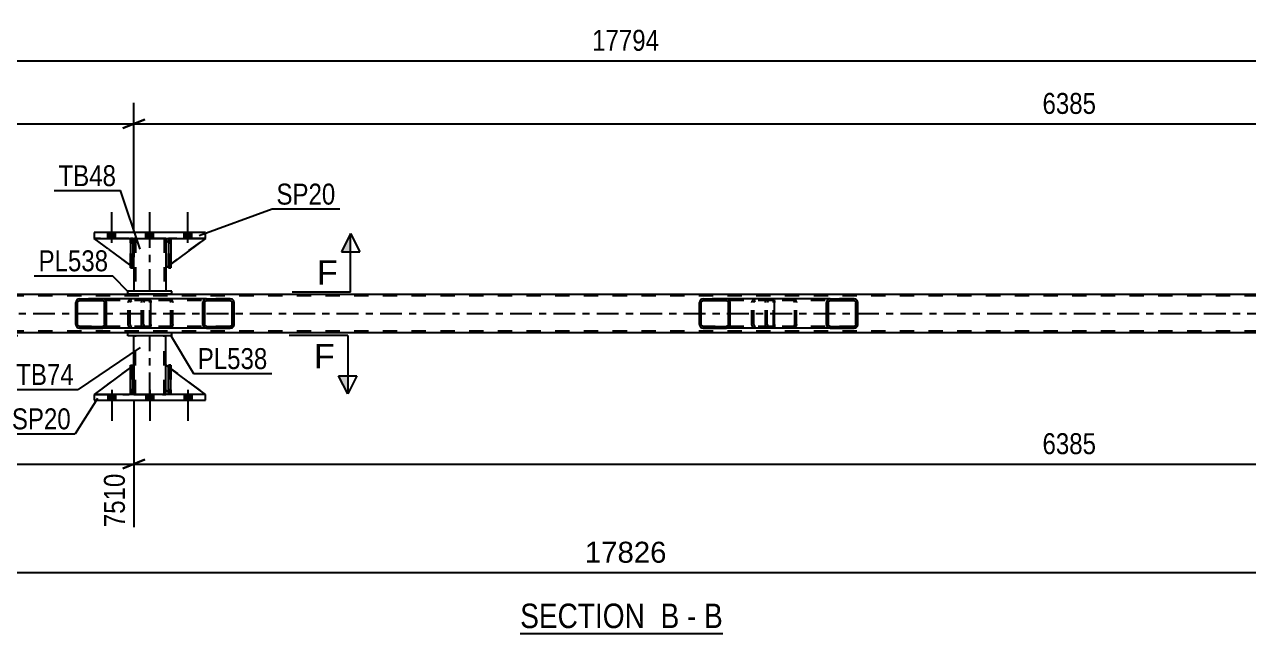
# Model space of a CAD drawing. Header units: millimetres. Extents: x -116 to 725, y -402 to 192.
# Drawn here: x 198.8 to 365.9, y -253.9 to -170.7 of the extents above; entities that cross this region are included whole.
import ezdxf

# ---------------------------------------------------------------- set-up
doc = ezdxf.new("R2010")
doc.units = ezdxf.units.MM
doc.linetypes.add('DXK_LINE_DOT2', pattern=[3.9198, 1.9599, -1.9599])
doc.linetypes.add('DXK_LINE_DOT3', pattern=[5.9187, 2.979, -0.9799, 0.9799, -0.9799])
doc.styles.add('Arial', font='ARIAL.TTF', dxfattribs={"height": 0.2})
doc.styles.add('Arial Narrow', font='ARIALN.TTF', dxfattribs={"height": 0.2})

# ---------------------------------------------------------------- blocks, each defined once
blk = doc.blocks.new('Unknown-203720616-12 - 3880')
at = {"color": 6, "linetype": 'Continuous'}
blk.add_line((266.45, -253.91), (294.1, -253.91), dxfattribs=at)
at = {"color": 0, "linetype": 'Continuous'}
for points in [[(284.56, -253.16), (284.56, -249.66), (266.45, -249.66), (266.45, -253.16)], [(288.17, -253.16), (288.17, -249.66), (285.61, -249.66), (285.61, -253.16)], [(290.49, -253.16), (290.49, -249.66), (289.22, -249.66), (289.22, -253.16)], [(294.1, -253.16), (294.1, -249.66), (291.54, -249.66), (291.54, -253.16)]]:
    blk.add_wipeout(points, dxfattribs=at)
at = {"color": 7, "linetype": 'Continuous', "style": 'Arial Narrow'}
for s, p in [('SECTION ', (266.45, -253.16)), ('B', (285.61, -253.16)), ('B', (291.54, -253.16)), ('-', (289.22, -253.16))]:
    blk.add_text(s, height=3.34, dxfattribs=at).set_placement(p)
blk = doc.blocks.new('Part-203720616-3929 - 3880')
at = {"color": 7, "linetype": 'DXK_LINE_DOT2'}
for p, q in [((218.76, -217.23), (218.44, -217.23)), ((218.44, -220.63), (218.44, -217.23)), ((218.44, -217.23), (218.44, -221.23)), ((218.76, -217.23), (218.76, -220.63)), ((218.76, -221.23), (218.76, -217.23)), ((218.76, -220.63), (218.44, -220.63)), ((218.44, -221.23), (218.44, -220.63)), ((218.76, -221.23), (218.44, -221.23)), ((218.76, -220.63), (218.76, -221.23)), ((218.76, -221.23), (218.76, -221.23))]:
    blk.add_line(p, q, dxfattribs=at)
blk = doc.blocks.new('Part-203720616-3930 - 3880')
at = {"color": 7, "linetype": 'DXK_LINE_DOT2'}
for p, q in [((213.24, -217.23), (213.56, -217.23)), ((213.24, -220.63), (213.24, -217.23)), ((213.24, -217.23), (213.24, -221.23)), ((213.56, -217.23), (213.56, -220.63)), ((213.56, -221.23), (213.56, -217.33)), ((213.56, -220.63), (213.24, -220.63)), ((213.24, -221.23), (213.24, -220.63)), ((213.56, -221.23), (213.24, -221.23)), ((213.56, -220.63), (213.56, -221.23)), ((213.56, -221.23), (213.56, -221.23))]:
    blk.add_line(p, q, dxfattribs=at)
blk = doc.blocks.new('Part-203720616-3992 - 3880')
at = {"color": 2, "linetype": 'Continuous'}
for p, q in [((218.89, -207.13), (212.89, -207.13)), ((212.89, -207.53), (212.89, -207.13)), ((218.89, -207.53), (218.89, -207.13)), ((218.89, -207.53), (212.89, -207.53))]:
    blk.add_line(p, q, dxfattribs=at)
blk = doc.blocks.new('Part-203720616-3928 - 3880')
at = {"color": 2, "linetype": 'Continuous'}
for p, q in [((218.44, -200.18), (218.09, -200.53)), ((223.49, -199.93), (218.76, -203.43)), ((218.09, -200.53), (218.09, -203.93)), ((218.44, -203.67), (218.09, -203.93))]:
    blk.add_line(p, q, dxfattribs=at)
at = {"color": 7, "linetype": 'DXK_LINE_DOT2'}
for p, q in [((218.69, -199.93), (218.44, -200.18)), ((223.49, -199.93), (218.69, -199.93)), ((218.76, -203.43), (218.44, -203.67))]:
    blk.add_line(p, q, dxfattribs=at)
blk = doc.blocks.new('Part-203720616-3931 - 3880')
at = {"color": 2, "linetype": 'Continuous'}
for p, q in [((218.44, -221.23), (218.44, -217.23)), ((218.44, -217.23), (218.76, -217.23)), ((218.76, -221.23), (218.76, -217.23)), ((218.44, -221.23), (218.44, -221.23)), ((218.76, -221.23), (218.44, -221.23))]:
    blk.add_line(p, q, dxfattribs=at)
at = {"color": 7, "linetype": 'DXK_LINE_DOT2'}
for p, q in [((218.44, -217.23), (218.44, -220.63)), ((218.76, -220.63), (218.76, -217.23)), ((218.44, -220.63), (218.44, -221.23)), ((218.44, -220.63), (218.76, -220.63)), ((218.76, -221.23), (218.76, -220.63)), ((218.76, -221.23), (218.76, -221.23))]:
    blk.add_line(p, q, dxfattribs=at)
blk = doc.blocks.new('Part-203720616-3932 - 3880')
at = {"color": 2, "linetype": 'Continuous'}
for p, q in [((213.24, -221.23), (213.24, -217.23)), ((213.24, -217.23), (213.56, -217.23)), ((213.56, -221.23), (213.56, -217.23)), ((213.24, -221.23), (213.24, -221.23)), ((213.56, -221.23), (213.24, -221.23))]:
    blk.add_line(p, q, dxfattribs=at)
at = {"color": 7, "linetype": 'DXK_LINE_DOT2'}
for p, q in [((213.24, -217.23), (213.24, -220.63)), ((213.56, -220.63), (213.56, -217.23)), ((213.24, -220.63), (213.24, -221.23)), ((213.24, -220.63), (213.56, -220.63)), ((213.56, -221.23), (213.56, -220.63)), ((213.56, -221.23), (213.56, -221.23))]:
    blk.add_line(p, q, dxfattribs=at)
blk = doc.blocks.new('Part-203720616-3997 - 3880')
at = {"color": 2, "linetype": 'Continuous'}
for p, q in [((218.89, -212.83), (212.89, -212.83)), ((212.89, -213.23), (212.89, -212.83)), ((218.89, -213.23), (212.89, -213.23)), ((218.89, -213.23), (218.89, -212.83))]:
    blk.add_line(p, q, dxfattribs=at)
blk = doc.blocks.new('Part-203720616-3933 - 3880')
at = {"color": 7, "linetype": 'DXK_LINE_DOT2'}
for p, q in [((213.69, -217.23), (208.29, -221.23)), ((213.69, -220.63), (213.69, -217.23)), ((213.69, -217.23), (213.69, -220.63)), ((208.29, -221.23), (213.09, -221.23)), ((213.09, -221.23), (213.69, -220.63)), ((213.69, -220.63), (213.09, -221.23)), ((213.69, -220.63), (213.69, -220.63))]:
    blk.add_line(p, q, dxfattribs=at)
blk = doc.blocks.new('Part-203720616-3934 - 3880')
at = {"color": 7, "linetype": 'DXK_LINE_DOT2'}
for p, q in [((213.24, -200.53), (213.24, -199.93)), ((213.24, -199.93), (213.24, -199.93)), ((213.24, -199.93), (213.24, -203.93)), ((213.56, -199.93), (213.24, -199.93)), ((213.56, -200.53), (213.56, -199.93)), ((213.56, -203.93), (213.56, -199.93)), ((213.24, -203.93), (213.24, -200.53)), ((213.24, -200.53), (213.56, -200.53)), ((213.56, -200.53), (213.56, -203.93)), ((213.24, -203.93), (213.56, -203.93))]:
    blk.add_line(p, q, dxfattribs=at)
blk = doc.blocks.new('Part-203720616-3935 - 3880')
at = {"color": 2, "linetype": 'Continuous'}
for p, q in [((218.76, -199.93), (218.44, -199.93)), ((218.44, -199.93), (218.44, -203.93)), ((218.76, -199.93), (218.76, -199.93)), ((218.76, -199.93), (218.76, -203.93)), ((218.76, -203.93), (218.44, -203.93))]:
    blk.add_line(p, q, dxfattribs=at)
at = {"color": 7, "linetype": 'DXK_LINE_DOT2'}
for p, q in [((218.44, -200.53), (218.44, -199.93)), ((218.76, -200.53), (218.76, -199.93)), ((218.76, -199.93), (218.76, -199.93)), ((218.76, -200.53), (218.44, -200.53)), ((218.44, -200.53), (218.44, -203.93)), ((218.76, -203.93), (218.76, -200.53))]:
    blk.add_line(p, q, dxfattribs=at)
blk = doc.blocks.new('Part-203720616-3936 - 3880')
at = {"color": 2, "linetype": 'Continuous'}
for p, q in [((213.56, -199.93), (213.24, -199.93)), ((213.24, -199.93), (213.24, -203.93)), ((213.56, -199.93), (213.56, -199.93)), ((213.56, -199.93), (213.56, -203.93)), ((213.56, -203.93), (213.24, -203.93))]:
    blk.add_line(p, q, dxfattribs=at)
at = {"color": 7, "linetype": 'DXK_LINE_DOT2'}
for p, q in [((213.24, -200.53), (213.24, -199.93)), ((213.56, -200.53), (213.56, -199.93)), ((213.56, -199.93), (213.56, -199.93)), ((213.56, -200.53), (213.24, -200.53)), ((213.24, -200.53), (213.24, -203.93)), ((213.56, -203.93), (213.56, -200.53))]:
    blk.add_line(p, q, dxfattribs=at)
blk = doc.blocks.new('Part-203720616-3937 - 3880')
at = {"color": 7, "linetype": 'DXK_LINE_DOT2'}
for p, q in [((213.69, -203.93), (208.29, -199.93)), ((208.29, -199.93), (213.09, -199.93)), ((213.09, -199.93), (213.69, -200.53)), ((213.69, -200.53), (213.09, -199.93)), ((213.69, -200.53), (213.69, -203.93)), ((213.69, -200.53), (213.69, -200.53)), ((213.69, -200.53), (213.69, -203.93))]:
    blk.add_line(p, q, dxfattribs=at)
blk = doc.blocks.new('Part-203720616-4002 - 3880')
at = {"color": 2, "linetype": 'Continuous'}
for p, q in [((213.69, -217.23), (213.69, -213.23)), ((218.09, -217.23), (218.09, -213.23)), ((213.69, -221.23), (213.69, -220.63)), ((218.09, -221.23), (218.09, -220.63))]:
    blk.add_line(p, q, dxfattribs=at)
at = {"color": 7, "linetype": 'DXK_LINE_DOT2'}
for p, q in [((218.09, -213.23), (213.69, -213.23)), ((213.93, -221.23), (213.93, -213.23)), ((217.85, -221.23), (217.85, -213.23)), ((213.69, -220.63), (213.69, -217.23)), ((218.09, -220.63), (218.09, -217.23)), ((213.69, -221.23), (218.09, -221.23))]:
    blk.add_line(p, q, dxfattribs=at)
at = {"color": 7, "linetype": 'DXK_LINE_DOT3'}
blk.add_line((215.89, -221.23), (215.89, -213.23), dxfattribs=at)
blk = doc.blocks.new('Part-203720616-3938 - 3880')
at = {"color": 2, "linetype": 'Continuous'}
for p, q in [((213.24, -203.6), (208.29, -199.93)), ((213.24, -200.09), (213.09, -199.93)), ((213.69, -200.53), (213.56, -200.41)), ((213.69, -200.53), (213.69, -200.53)), ((213.69, -203.93), (213.69, -200.53)), ((213.56, -203.84), (213.69, -203.93)), ((213.69, -203.93), (213.69, -203.93))]:
    blk.add_line(p, q, dxfattribs=at)
at = {"color": 7, "linetype": 'DXK_LINE_DOT2'}
for p, q in [((213.09, -199.93), (208.29, -199.93)), ((213.09, -199.93), (213.69, -200.53)), ((213.56, -200.41), (213.24, -200.09)), ((213.69, -200.53), (213.69, -203.93)), ((213.56, -203.84), (213.24, -203.6))]:
    blk.add_line(p, q, dxfattribs=at)
blk = doc.blocks.new('Part-203720616-3939 - 3880')
at = {"color": 7, "linetype": 'DXK_LINE_DOT2'}
for p, q in [((218.69, -199.93), (218.09, -200.53)), ((218.09, -203.93), (223.49, -199.93)), ((223.49, -199.93), (218.69, -199.93)), ((218.09, -200.53), (218.09, -203.93))]:
    blk.add_line(p, q, dxfattribs=at)
blk = doc.blocks.new('Part-203720616-3940 - 3880')
at = {"color": 2, "linetype": 'Continuous'}
for p, q in [((213.24, -217.56), (208.29, -221.23)), ((213.69, -217.23), (213.56, -217.33)), ((213.69, -220.63), (213.69, -217.23)), ((213.24, -221.08), (213.09, -221.23)), ((213.69, -220.63), (213.56, -220.76)), ((213.69, -220.63), (213.69, -220.63))]:
    blk.add_line(p, q, dxfattribs=at)
at = {"color": 7, "linetype": 'DXK_LINE_DOT2'}
for p, q in [((213.56, -217.33), (213.24, -217.56)), ((213.69, -220.63), (213.69, -217.23)), ((208.29, -221.23), (213.09, -221.23)), ((213.69, -220.63), (213.09, -221.23)), ((213.56, -220.76), (213.24, -221.08))]:
    blk.add_line(p, q, dxfattribs=at)
blk = doc.blocks.new('Part-203720616-3941 - 3880')
at = {"color": 7, "linetype": 'DXK_LINE_DOT2'}
for p, q in [((218.09, -220.63), (218.09, -217.23)), ((218.09, -217.23), (223.49, -221.23)), ((218.69, -221.23), (218.09, -220.63)), ((223.49, -221.23), (218.69, -221.23))]:
    blk.add_line(p, q, dxfattribs=at)
blk = doc.blocks.new('Part-203720616-3942 - 3880')
at = {"color": 2, "linetype": 'Continuous'}
for p, q in [((218.09, -220.63), (218.09, -217.23)), ((218.44, -217.49), (218.09, -217.23)), ((223.49, -221.23), (218.76, -217.73)), ((218.44, -220.99), (218.09, -220.63))]:
    blk.add_line(p, q, dxfattribs=at)
at = {"color": 7, "linetype": 'DXK_LINE_DOT2'}
for p, q in [((218.76, -217.73), (218.44, -217.49)), ((218.69, -221.23), (218.44, -220.99)), ((223.49, -221.23), (218.69, -221.23)), ((223.49, -221.23), (223.49, -221.23)), ((223.49, -221.23), (223.49, -221.23))]:
    blk.add_line(p, q, dxfattribs=at)
blk = doc.blocks.new('Part-203720616-4007 - 3880')
at = {"color": 2, "linetype": 'Continuous'}
for p, q in [((223.49, -199.13), (208.29, -199.13)), ((208.29, -199.13), (208.29, -199.93)), ((208.29, -199.93), (223.49, -199.93)), ((223.49, -199.93), (223.49, -199.13))]:
    blk.add_line(p, q, dxfattribs=at)
blk = doc.blocks.new('Part-203720616-4012 - 3880')
at = {"color": 2, "linetype": 'Continuous'}
for p, q in [((208.29, -221.23), (208.29, -222.03)), ((223.49, -221.23), (208.29, -221.23)), ((208.29, -222.03), (223.49, -222.03)), ((223.49, -222.03), (223.49, -221.23))]:
    blk.add_line(p, q, dxfattribs=at)
blk = doc.blocks.new('Part-203720616-3965 - 3880')
at = {"color": 2, "linetype": 'Continuous'}
for p, q in [((213.69, -199.93), (213.69, -200.53)), ((218.09, -199.93), (218.09, -200.53)), ((213.69, -203.93), (213.69, -207.13)), ((218.09, -203.93), (218.09, -207.13))]:
    blk.add_line(p, q, dxfattribs=at)
at = {"color": 7, "linetype": 'DXK_LINE_DOT2'}
for p, q in [((218.09, -199.93), (213.69, -199.93)), ((213.93, -199.93), (213.93, -207.13)), ((217.85, -199.93), (217.85, -207.13)), ((213.69, -200.53), (213.69, -203.93)), ((218.09, -200.53), (218.09, -203.93)), ((218.09, -207.13), (213.69, -207.13))]:
    blk.add_line(p, q, dxfattribs=at)
at = {"color": 7, "linetype": 'DXK_LINE_DOT3'}
blk.add_line((215.89, -207.13), (215.89, -199.93), dxfattribs=at)
blk = doc.blocks.new('Part-203720616-3983 - 3880')
at = {"linetype": 'Continuous'}
h = blk.add_hatch(dxfattribs=at)
h.set_pattern_fill('', scale=0.7, style=0, pattern_type=0)
h.set_pattern_definition([(45, (209.9368, -208.489), (-1.57154, 1.57154), [])])
h.paths.add_polyline_path([(209.98, -208.67), (209.94, -208.49), (209.83, -208.33), (209.66, -208.23), (209.47, -208.19), (206.29, -208.19), (206.1, -208.23), (205.93, -208.33), (205.82, -208.49), (205.79, -208.67), (205.79, -211.71), (205.82, -211.9), (205.93, -212.05), (206.1, -212.16), (206.29, -212.19), (209.47, -212.19), (209.66, -212.16), (209.83, -212.05), (209.94, -211.9), (209.98, -211.71)])
h.paths.add_polyline_path([(209.7, -211.8), (209.65, -211.88), (209.57, -211.93), (209.47, -211.95), (206.29, -211.95), (206.19, -211.93), (206.11, -211.88), (206.06, -211.8), (206.04, -211.71), (206.04, -208.67), (206.06, -208.58), (206.11, -208.5), (206.19, -208.45), (206.29, -208.43), (209.47, -208.43), (209.57, -208.45), (209.65, -208.5), (209.7, -208.58), (209.72, -208.67), (209.72, -211.71)])
at = {"color": 2, "linetype": 'Continuous'}
for p, q in [((205.82, -208.49), (205.79, -208.67)), ((205.79, -211.71), (205.79, -208.67)), ((206.04, -208.67), (206.06, -208.58)), ((206.04, -211.71), (206.04, -208.67)), ((206.06, -208.58), (206.11, -208.5)), ((206.29, -208.19), (206.1, -208.23)), ((206.11, -208.5), (206.19, -208.45)), ((206.19, -208.45), (206.29, -208.43)), ((206.29, -208.19), (209.47, -208.19)), ((206.29, -208.43), (209.47, -208.43)), ((215.77, -208.19), (209.47, -208.19)), ((209.66, -208.23), (209.47, -208.19)), ((209.47, -208.43), (209.57, -208.45)), ((209.57, -208.45), (209.65, -208.5)), ((209.65, -208.5), (209.7, -208.58)), ((209.7, -208.58), (209.72, -208.67)), ((209.72, -211.71), (209.72, -208.67)), ((209.98, -208.67), (209.94, -208.49)), ((209.98, -211.71), (209.98, -208.67)), ((215.77, -208.19), (215.88, -208.23)), ((215.88, -208.23), (215.96, -208.33)), ((215.96, -208.33), (216.02, -208.49)), ((216.02, -208.49), (216.04, -208.67)), ((216.04, -211.71), (216.04, -208.67)), ((205.79, -211.71), (205.82, -211.9)), ((206.06, -211.8), (206.04, -211.71)), ((206.11, -211.88), (206.06, -211.8)), ((206.1, -212.16), (206.29, -212.19)), ((206.19, -211.93), (206.11, -211.88)), ((206.29, -211.95), (206.19, -211.93)), ((206.29, -211.95), (209.47, -211.95)), ((209.57, -211.93), (209.47, -211.95)), ((209.47, -212.19), (209.66, -212.16)), ((209.65, -211.88), (209.57, -211.93)), ((209.7, -211.8), (209.65, -211.88)), ((209.72, -211.71), (209.7, -211.8)), ((209.94, -211.9), (209.98, -211.71)), ((215.88, -212.16), (215.77, -212.19)), ((215.96, -212.05), (215.88, -212.16)), ((216.02, -211.9), (215.96, -212.05)), ((216.04, -211.71), (216.02, -211.9)), ((206.29, -212.19), (209.47, -212.19)), ((215.77, -212.19), (209.47, -212.19))]:
    blk.add_line(p, q, dxfattribs=at)
at = {"color": 7, "linetype": 'DXK_LINE_DOT2'}
for p, q in [((209.47, -208.19), (206.29, -208.19)), ((215.77, -208.43), (206.29, -208.43)), ((212.94, -208.67), (212.97, -208.49)), ((212.94, -211.71), (212.94, -208.67)), ((213.21, -208.58), (213.19, -208.67)), ((213.19, -211.71), (213.19, -208.67)), ((213.26, -208.5), (213.21, -208.58)), ((213.25, -208.23), (213.44, -208.19)), ((213.26, -208.5), (213.28, -208.49)), ((213.28, -208.49), (213.34, -208.45)), ((213.34, -208.45), (213.44, -208.43)), ((214.78, -208.43), (214.78, -208.19)), ((215.82, -208.45), (215.77, -208.43)), ((215.87, -208.5), (215.82, -208.45)), ((215.9, -208.58), (215.87, -208.5)), ((215.91, -208.67), (215.9, -208.58)), ((215.91, -211.71), (215.91, -208.67)), ((215.77, -211.95), (206.29, -211.95)), ((212.97, -211.9), (212.94, -211.71)), ((213.19, -211.71), (213.21, -211.8)), ((213.21, -211.8), (213.26, -211.88)), ((213.44, -212.19), (213.25, -212.16)), ((213.26, -211.88), (213.34, -211.93)), ((213.34, -211.93), (213.44, -211.95)), ((214.78, -212.19), (214.78, -211.95)), ((215.77, -211.95), (215.82, -211.93)), ((215.82, -211.93), (215.87, -211.88)), ((215.87, -211.88), (215.9, -211.8)), ((215.9, -211.8), (215.91, -211.71)), ((209.47, -212.19), (206.29, -212.19))]:
    blk.add_line(p, q, dxfattribs=at)
at = {"color": 2, "linetype": 'Continuous'}
for centre, start, end in [((206.27, -208.69), 111.1941, 156.1506), ((209.49, -208.69), 23.8494, 68.8059), ((206.27, -211.7), 203.8494, 248.8059), ((209.49, -211.7), 291.1941, 336.1506)]:
    blk.add_arc(centre, 0.492, start, end, dxfattribs=at)
at = {"color": 7, "linetype": 'DXK_LINE_DOT2'}
for centre, start, end in [((213.42, -208.69), 111.1941, 156.1506), ((213.42, -211.7), 203.8494, 248.8059)]:
    blk.add_arc(centre, 0.492, start, end, dxfattribs=at)
blk = doc.blocks.new('Part-203720616-3984 - 3880')
at = {"linetype": 'Continuous'}
h = blk.add_hatch(dxfattribs=at)
h.set_pattern_fill('', scale=0.7, style=0, pattern_type=0)
h.set_pattern_definition([(45, (227.3476, -208.489), (-1.57154, 1.57154), [])])
h.paths.add_polyline_path([(227.39, -208.67), (227.35, -208.49), (227.24, -208.33), (227.07, -208.23), (226.88, -208.19), (223.64, -208.19), (223.45, -208.23), (223.28, -208.33), (223.17, -208.49), (223.13, -208.67), (223.13, -211.71), (223.17, -211.9), (223.28, -212.05), (223.45, -212.16), (223.64, -212.19), (226.88, -212.19), (227.07, -212.16), (227.24, -212.05), (227.35, -211.9), (227.39, -211.71)])
h.paths.add_polyline_path([(227.11, -211.8), (227.06, -211.88), (226.97, -211.93), (226.88, -211.95), (223.64, -211.95), (223.54, -211.93), (223.46, -211.88), (223.4, -211.8), (223.39, -211.71), (223.39, -208.67), (223.4, -208.58), (223.46, -208.5), (223.54, -208.45), (223.64, -208.43), (226.88, -208.43), (226.97, -208.45), (227.06, -208.5), (227.11, -208.58), (227.13, -208.67), (227.13, -211.71)])
at = {"color": 7, "linetype": 'DXK_LINE_DOT2'}
for p, q in [((214.78, -208.67), (214.82, -208.49)), ((214.78, -211.71), (214.78, -208.67)), ((215.06, -208.58), (215.04, -208.67)), ((215.04, -211.71), (215.04, -208.67)), ((215.11, -208.5), (215.06, -208.58)), ((215.1, -208.23), (215.29, -208.19)), ((215.19, -208.45), (215.11, -208.5)), ((215.29, -208.43), (215.19, -208.45)), ((215.77, -208.19), (215.29, -208.19)), ((226.88, -208.43), (215.29, -208.43)), ((218.53, -208.19), (218.72, -208.23)), ((218.62, -208.45), (218.53, -208.43)), ((218.71, -208.5), (218.62, -208.45)), ((218.76, -208.58), (218.71, -208.5)), ((218.78, -208.67), (218.76, -208.58)), ((218.78, -211.71), (218.78, -208.67)), ((219, -208.49), (219.04, -208.67)), ((219.04, -211.71), (219.04, -208.67)), ((226.88, -208.19), (223.64, -208.19)), ((214.82, -211.9), (214.78, -211.71)), ((215.04, -211.71), (215.06, -211.8)), ((215.06, -211.8), (215.11, -211.88)), ((215.29, -212.19), (215.1, -212.16)), ((215.11, -211.88), (215.19, -211.93)), ((215.19, -211.93), (215.29, -211.95)), ((226.88, -211.95), (215.29, -211.95)), ((218.53, -211.95), (218.62, -211.93)), ((218.72, -212.16), (218.53, -212.19)), ((218.62, -211.93), (218.71, -211.88)), ((218.71, -211.88), (218.76, -211.8)), ((218.76, -211.8), (218.78, -211.71)), ((219.04, -211.71), (219, -211.9)), ((215.77, -212.19), (215.29, -212.19)), ((226.88, -212.19), (223.64, -212.19))]:
    blk.add_line(p, q, dxfattribs=at)
at = {"color": 2, "linetype": 'Continuous'}
for p, q in [((223.64, -208.19), (215.77, -208.19)), ((223.17, -208.49), (223.13, -208.67)), ((223.13, -211.71), (223.13, -208.67)), ((223.39, -208.67), (223.4, -208.58)), ((223.39, -211.71), (223.39, -208.67)), ((223.4, -208.58), (223.46, -208.5)), ((223.64, -208.19), (223.45, -208.23)), ((223.46, -208.5), (223.54, -208.45)), ((223.54, -208.45), (223.64, -208.43)), ((223.64, -208.19), (226.88, -208.19)), ((223.64, -208.43), (226.88, -208.43)), ((227.07, -208.23), (226.88, -208.19)), ((226.88, -208.43), (226.97, -208.45)), ((226.97, -208.45), (227.06, -208.5)), ((227.06, -208.5), (227.11, -208.58)), ((227.11, -208.58), (227.13, -208.67)), ((227.13, -211.71), (227.13, -208.67)), ((227.39, -208.67), (227.35, -208.49)), ((227.39, -211.71), (227.39, -208.67)), ((223.13, -211.71), (223.17, -211.9)), ((223.4, -211.8), (223.39, -211.71)), ((223.46, -211.88), (223.4, -211.8)), ((223.45, -212.16), (223.64, -212.19)), ((223.54, -211.93), (223.46, -211.88)), ((223.64, -211.95), (223.54, -211.93)), ((223.64, -211.95), (226.88, -211.95)), ((226.97, -211.93), (226.88, -211.95)), ((226.88, -212.19), (227.07, -212.16)), ((227.06, -211.88), (226.97, -211.93)), ((227.11, -211.8), (227.06, -211.88)), ((227.13, -211.71), (227.11, -211.8)), ((227.35, -211.9), (227.39, -211.71)), ((223.64, -212.19), (215.77, -212.19)), ((223.64, -212.19), (226.88, -212.19))]:
    blk.add_line(p, q, dxfattribs=at)
at = {"color": 7, "linetype": 'DXK_LINE_DOT2'}
for centre, start, end in [((215.27, -208.69), 110.7583, 155.68), ((218.55, -208.69), 24.32, 69.2417), ((215.27, -211.69), 204.32, 249.2417), ((218.55, -211.69), 290.7583, 335.68)]:
    blk.add_arc(centre, 0.496, start, end, dxfattribs=at)
at = {"color": 2, "linetype": 'Continuous'}
for centre, start, end in [((223.62, -208.69), 110.7583, 155.68), ((226.9, -208.69), 24.32, 69.2417), ((223.62, -211.69), 204.32, 249.2417), ((226.9, -211.69), 290.7583, 335.68)]:
    blk.add_arc(centre, 0.496, start, end, dxfattribs=at)
blk = doc.blocks.new('Part-203720616-3985 - 3880')
at = {"linetype": 'Continuous'}
h = blk.add_hatch(dxfattribs=at)
h.set_pattern_fill('', scale=0.7, style=0, pattern_type=0)
h.set_pattern_definition([(45, (295.071, -208.489), (-1.57154, 1.57154), [])])
h.paths.add_polyline_path([(295.11, -208.67), (295.07, -208.49), (294.96, -208.33), (294.8, -208.23), (294.61, -208.19), (291.42, -208.19), (291.23, -208.23), (291.07, -208.33), (290.96, -208.49), (290.92, -208.67), (290.92, -211.71), (290.96, -211.9), (291.07, -212.05), (291.23, -212.16), (291.42, -212.19), (294.61, -212.19), (294.8, -212.16), (294.96, -212.05), (295.07, -211.9), (295.11, -211.71)])
h.paths.add_polyline_path([(294.84, -211.8), (294.78, -211.88), (294.7, -211.93), (294.61, -211.95), (291.42, -211.95), (291.33, -211.93), (291.24, -211.88), (291.19, -211.8), (291.17, -211.71), (291.17, -208.67), (291.19, -208.58), (291.24, -208.5), (291.33, -208.45), (291.42, -208.43), (294.61, -208.43), (294.7, -208.45), (294.78, -208.5), (294.84, -208.58), (294.86, -208.67), (294.86, -211.71)])
at = {"color": 2, "linetype": 'Continuous'}
for p, q in [((290.96, -208.49), (290.92, -208.67)), ((290.92, -211.71), (290.92, -208.67)), ((291.17, -208.67), (291.19, -208.58)), ((291.17, -211.71), (291.17, -208.67)), ((291.19, -208.58), (291.24, -208.5)), ((291.42, -208.19), (291.23, -208.23)), ((291.24, -208.5), (291.33, -208.45)), ((291.33, -208.45), (291.42, -208.43)), ((291.42, -208.19), (294.61, -208.19)), ((291.42, -208.43), (294.61, -208.43)), ((300.91, -208.19), (294.61, -208.19)), ((294.8, -208.23), (294.61, -208.19)), ((294.61, -208.43), (294.7, -208.45)), ((294.7, -208.45), (294.78, -208.5)), ((294.78, -208.5), (294.84, -208.58)), ((294.84, -208.58), (294.86, -208.67)), ((294.86, -211.71), (294.86, -208.67)), ((295.11, -208.67), (295.07, -208.49)), ((295.11, -211.71), (295.11, -208.67)), ((300.91, -208.19), (301.01, -208.23)), ((301.01, -208.23), (301.1, -208.33)), ((301.1, -208.33), (301.16, -208.49)), ((301.16, -208.49), (301.18, -208.67)), ((301.18, -211.71), (301.18, -208.67)), ((290.92, -211.71), (290.96, -211.9)), ((291.19, -211.8), (291.17, -211.71)), ((291.24, -211.88), (291.19, -211.8)), ((291.23, -212.16), (291.42, -212.19)), ((291.33, -211.93), (291.24, -211.88)), ((291.42, -211.95), (291.33, -211.93)), ((291.42, -211.95), (294.61, -211.95)), ((294.7, -211.93), (294.61, -211.95)), ((294.61, -212.19), (294.8, -212.16)), ((294.78, -211.88), (294.7, -211.93)), ((294.84, -211.8), (294.78, -211.88)), ((294.86, -211.71), (294.84, -211.8)), ((295.07, -211.9), (295.11, -211.71)), ((301.01, -212.16), (300.91, -212.19)), ((301.1, -212.05), (301.01, -212.16)), ((301.16, -211.9), (301.1, -212.05)), ((301.18, -211.71), (301.16, -211.9)), ((291.42, -212.19), (294.61, -212.19)), ((300.91, -212.19), (294.61, -212.19))]:
    blk.add_line(p, q, dxfattribs=at)
at = {"color": 7, "linetype": 'DXK_LINE_DOT2'}
for p, q in [((294.61, -208.19), (291.42, -208.19)), ((300.91, -208.43), (291.42, -208.43)), ((298.07, -208.67), (298.11, -208.49)), ((298.07, -211.71), (298.07, -208.67)), ((298.34, -208.58), (298.32, -208.67)), ((298.32, -211.71), (298.32, -208.67)), ((298.39, -208.5), (298.34, -208.58)), ((298.38, -208.23), (298.57, -208.19)), ((298.39, -208.5), (298.42, -208.49)), ((298.42, -208.49), (298.48, -208.45)), ((298.48, -208.45), (298.57, -208.43)), ((299.91, -208.43), (299.91, -208.19)), ((300.96, -208.45), (300.91, -208.43)), ((301, -208.5), (300.96, -208.45)), ((301.03, -208.58), (301, -208.5)), ((301.04, -208.67), (301.03, -208.58)), ((301.04, -211.71), (301.04, -208.67)), ((300.91, -211.95), (291.42, -211.95)), ((298.11, -211.9), (298.07, -211.71)), ((298.32, -211.71), (298.34, -211.8)), ((298.34, -211.8), (298.39, -211.88)), ((298.57, -212.19), (298.38, -212.16)), ((298.39, -211.88), (298.42, -211.9)), ((298.42, -211.9), (298.48, -211.93)), ((298.48, -211.93), (298.57, -211.95)), ((299.91, -212.19), (299.91, -211.95)), ((300.91, -211.95), (300.96, -211.93)), ((300.96, -211.93), (301, -211.88)), ((301, -211.88), (301.03, -211.8)), ((301.03, -211.8), (301.04, -211.71)), ((294.61, -212.19), (291.42, -212.19))]:
    blk.add_line(p, q, dxfattribs=at)
at = {"color": 2, "linetype": 'Continuous'}
for centre, start, end in [((291.41, -208.69), 111.1941, 156.1506), ((294.62, -208.69), 23.8494, 68.8059), ((291.41, -211.7), 203.8494, 248.8059), ((294.62, -211.7), 291.1941, 336.1506)]:
    blk.add_arc(centre, 0.492, start, end, dxfattribs=at)
at = {"color": 7, "linetype": 'DXK_LINE_DOT2'}
for centre, start, end in [((298.56, -208.69), 111.1941, 156.1506), ((298.56, -211.7), 203.8494, 248.8059)]:
    blk.add_arc(centre, 0.492, start, end, dxfattribs=at)
blk = doc.blocks.new('Part-203720616-4013 - 3880')
at = {"color": 7, "linetype": 'DXK_LINE_DOT2'}
for p, q in [((218.44, -200.53), (218.44, -199.93)), ((218.44, -199.93), (218.44, -199.93)), ((218.44, -199.93), (218.44, -203.93)), ((218.76, -199.93), (218.44, -199.93)), ((218.76, -200.53), (218.76, -199.93)), ((218.76, -203.93), (218.76, -199.93)), ((218.44, -203.93), (218.44, -200.53)), ((218.44, -200.53), (218.76, -200.53)), ((218.76, -200.53), (218.76, -203.93)), ((218.44, -203.93), (218.76, -203.93))]:
    blk.add_line(p, q, dxfattribs=at)
blk = doc.blocks.new('Bolt-203720616-4092 - 3880')
at = {"linetype": 'Continuous'}
for points in [[(211.21, -221.23), (210.17, -221.23), (210.17, -222.03), (211.21, -222.03)], [(211.21, -221.23), (210.17, -221.23), (210.17, -222.03), (211.21, -222.03)], [(211.21, -221.23), (210.17, -221.23), (210.17, -222.03), (211.21, -222.03)], [(216.41, -221.23), (215.37, -221.23), (215.37, -222.03), (216.41, -222.03)], [(216.41, -221.23), (215.37, -221.23), (215.37, -222.03), (216.41, -222.03)], [(221.61, -221.23), (220.57, -221.23), (220.57, -222.03), (221.61, -222.03)], [(221.61, -221.23), (220.57, -221.23), (220.57, -222.03), (221.61, -222.03)], [(221.61, -221.23), (220.57, -221.23), (220.57, -222.03), (221.61, -222.03)]]:
    blk.add_hatch(color=1, dxfattribs=at).paths.add_polyline_path(points)
at = {"color": 1, "linetype": 'Continuous'}
for p, q in [((210.17, -221.23), (210.17, -222.03)), ((210.17, -221.23), (210.17, -222.03)), ((210.17, -221.23), (210.17, -222.03)), ((210.69, -220.63), (210.69, -224.83)), ((210.69, -220.63), (210.69, -224.83)), ((210.69, -220.63), (210.69, -224.83)), ((211.21, -221.23), (211.21, -222.03)), ((211.21, -221.23), (211.21, -222.03)), ((211.21, -221.23), (211.21, -222.03)), ((215.37, -221.23), (215.37, -222.03)), ((215.37, -221.23), (215.37, -222.03)), ((215.89, -220.63), (215.89, -224.83)), ((215.89, -220.63), (215.89, -224.83)), ((216.41, -221.23), (216.41, -222.03)), ((216.41, -221.23), (216.41, -222.03)), ((220.57, -221.23), (220.57, -222.03)), ((220.57, -221.23), (220.57, -222.03)), ((220.57, -221.23), (220.57, -222.03)), ((221.09, -220.63), (221.09, -224.83)), ((221.09, -220.63), (221.09, -224.83)), ((221.09, -220.63), (221.09, -224.83)), ((221.61, -221.23), (221.61, -222.03)), ((221.61, -221.23), (221.61, -222.03)), ((221.61, -221.23), (221.61, -222.03))]:
    blk.add_line(p, q, dxfattribs=at)
blk = doc.blocks.new('Bolt-203720616-4093 - 3880')
at = {"linetype": 'Continuous'}
for points in [[(210.17, -199.93), (211.21, -199.93), (211.21, -199.13), (210.17, -199.13)], [(210.17, -199.93), (211.21, -199.93), (211.21, -199.13), (210.17, -199.13)], [(210.17, -199.93), (211.21, -199.93), (211.21, -199.13), (210.17, -199.13)], [(215.37, -199.93), (216.41, -199.93), (216.41, -199.13), (215.37, -199.13)], [(215.37, -199.93), (216.41, -199.93), (216.41, -199.13), (215.37, -199.13)], [(220.57, -199.93), (221.61, -199.93), (221.61, -199.13), (220.57, -199.13)], [(220.57, -199.93), (221.61, -199.93), (221.61, -199.13), (220.57, -199.13)], [(220.57, -199.93), (221.61, -199.93), (221.61, -199.13), (220.57, -199.13)]]:
    blk.add_hatch(color=1, dxfattribs=at).paths.add_polyline_path(points)
at = {"color": 1, "linetype": 'Continuous'}
for p, q in [((210.69, -200.53), (210.69, -196.33)), ((210.69, -200.53), (210.69, -196.33)), ((210.69, -200.53), (210.69, -196.33)), ((215.89, -200.53), (215.89, -196.33)), ((215.89, -200.53), (215.89, -196.33)), ((221.09, -200.53), (221.09, -196.33)), ((221.09, -200.53), (221.09, -196.33)), ((221.09, -200.53), (221.09, -196.33)), ((210.17, -199.93), (210.17, -199.13)), ((210.17, -199.93), (210.17, -199.13)), ((210.17, -199.93), (210.17, -199.13)), ((211.21, -199.93), (211.21, -199.13)), ((211.21, -199.93), (211.21, -199.13)), ((211.21, -199.93), (211.21, -199.13)), ((215.37, -199.93), (215.37, -199.13)), ((215.37, -199.93), (215.37, -199.13)), ((216.41, -199.93), (216.41, -199.13)), ((216.41, -199.93), (216.41, -199.13)), ((220.57, -199.93), (220.57, -199.13)), ((220.57, -199.93), (220.57, -199.13)), ((220.57, -199.93), (220.57, -199.13)), ((221.61, -199.93), (221.61, -199.13)), ((221.61, -199.93), (221.61, -199.13)), ((221.61, -199.93), (221.61, -199.13))]:
    blk.add_line(p, q, dxfattribs=at)
blk = doc.blocks.new('Part-203720616-4114 - 3880')
at = {"color": 2, "linetype": 'Continuous'}
for p, q in [((-48.62, -207.55), (610.29, -207.55)), ((212.89, -212.83), (48.62, -212.83)), ((468.3, -212.83), (218.89, -212.83))]:
    blk.add_line(p, q, dxfattribs=at)
at = {"color": 7, "linetype": 'DXK_LINE_DOT2'}
for p, q in [((610.29, -207.79), (-48.62, -207.79)), ((610.29, -212.59), (-48.62, -212.59)), ((218.89, -212.83), (212.89, -212.83))]:
    blk.add_line(p, q, dxfattribs=at)
at = {"color": 7, "linetype": 'DXK_LINE_DOT3'}
blk.add_line((-48.62, -210.19), (610.29, -210.19), dxfattribs=at)
blk = doc.blocks.new('Part-203720616-4115 - 3880')
at = {"linetype": 'Continuous'}
h = blk.add_hatch(dxfattribs=at)
h.set_pattern_fill('', scale=0.7, style=0, pattern_type=0)
h.set_pattern_definition([(45, (312.4818, -208.489), (-1.57154, 1.57154), [])])
h.paths.add_polyline_path([(312.52, -208.67), (312.48, -208.49), (312.37, -208.33), (312.21, -208.23), (312.01, -208.19), (308.77, -208.19), (308.58, -208.23), (308.41, -208.33), (308.3, -208.49), (308.26, -208.67), (308.26, -211.71), (308.3, -211.9), (308.41, -212.05), (308.58, -212.16), (308.77, -212.19), (312.01, -212.19), (312.21, -212.16), (312.37, -212.05), (312.48, -211.9), (312.52, -211.71)])
h.paths.add_polyline_path([(312.25, -211.8), (312.19, -211.88), (312.11, -211.93), (312.01, -211.95), (308.77, -211.95), (308.68, -211.93), (308.59, -211.88), (308.54, -211.8), (308.52, -211.71), (308.52, -208.67), (308.54, -208.58), (308.59, -208.5), (308.68, -208.45), (308.77, -208.43), (312.01, -208.43), (312.11, -208.45), (312.19, -208.5), (312.25, -208.58), (312.27, -208.67), (312.27, -211.71)])
at = {"color": 7, "linetype": 'DXK_LINE_DOT2'}
for p, q in [((299.91, -208.67), (299.95, -208.49)), ((299.91, -211.71), (299.91, -208.67)), ((300.19, -208.58), (300.17, -208.67)), ((300.17, -211.71), (300.17, -208.67)), ((300.24, -208.5), (300.19, -208.58)), ((300.23, -208.23), (300.43, -208.19)), ((300.33, -208.45), (300.24, -208.5)), ((300.43, -208.43), (300.33, -208.45)), ((300.91, -208.19), (300.43, -208.19)), ((312.01, -208.43), (300.43, -208.43)), ((303.66, -208.19), (303.86, -208.23)), ((303.76, -208.45), (303.66, -208.43)), ((303.84, -208.5), (303.76, -208.45)), ((303.9, -208.58), (303.84, -208.5)), ((303.92, -208.67), (303.9, -208.58)), ((303.92, -211.71), (303.92, -208.67)), ((304.13, -208.49), (304.17, -208.67)), ((304.17, -211.71), (304.17, -208.67)), ((312.01, -208.19), (308.77, -208.19)), ((299.95, -211.9), (299.91, -211.71)), ((300.17, -211.71), (300.19, -211.8)), ((300.19, -211.8), (300.24, -211.88)), ((300.43, -212.19), (300.23, -212.16)), ((300.24, -211.88), (300.33, -211.93)), ((300.33, -211.93), (300.43, -211.95)), ((312.01, -211.95), (300.43, -211.95)), ((303.66, -211.95), (303.76, -211.93)), ((303.86, -212.16), (303.66, -212.19)), ((303.76, -211.93), (303.84, -211.88)), ((303.84, -211.88), (303.9, -211.8)), ((303.9, -211.8), (303.92, -211.71)), ((304.17, -211.71), (304.13, -211.9)), ((300.91, -212.19), (300.43, -212.19)), ((312.01, -212.19), (308.77, -212.19))]:
    blk.add_line(p, q, dxfattribs=at)
at = {"color": 2, "linetype": 'Continuous'}
for p, q in [((308.77, -208.19), (300.91, -208.19)), ((308.3, -208.49), (308.26, -208.67)), ((308.26, -211.71), (308.26, -208.67)), ((308.52, -208.67), (308.54, -208.58)), ((308.52, -211.71), (308.52, -208.67)), ((308.54, -208.58), (308.59, -208.5)), ((308.77, -208.19), (308.58, -208.23)), ((308.59, -208.5), (308.68, -208.45)), ((308.68, -208.45), (308.77, -208.43)), ((308.77, -208.19), (312.01, -208.19)), ((308.77, -208.43), (312.01, -208.43)), ((312.21, -208.23), (312.01, -208.19)), ((312.01, -208.43), (312.11, -208.45)), ((312.11, -208.45), (312.19, -208.5)), ((312.19, -208.5), (312.25, -208.58)), ((312.25, -208.58), (312.27, -208.67)), ((312.27, -211.71), (312.27, -208.67)), ((312.52, -208.67), (312.48, -208.49)), ((312.52, -211.71), (312.52, -208.67)), ((308.26, -211.71), (308.3, -211.9)), ((308.54, -211.8), (308.52, -211.71)), ((308.59, -211.88), (308.54, -211.8)), ((308.58, -212.16), (308.77, -212.19)), ((308.68, -211.93), (308.59, -211.88)), ((308.77, -211.95), (308.68, -211.93)), ((308.77, -211.95), (312.01, -211.95)), ((312.11, -211.93), (312.01, -211.95)), ((312.01, -212.19), (312.21, -212.16)), ((312.19, -211.88), (312.11, -211.93)), ((312.25, -211.8), (312.19, -211.88)), ((312.27, -211.71), (312.25, -211.8)), ((312.48, -211.9), (312.52, -211.71)), ((308.77, -212.19), (300.91, -212.19)), ((308.77, -212.19), (312.01, -212.19))]:
    blk.add_line(p, q, dxfattribs=at)
at = {"color": 7, "linetype": 'DXK_LINE_DOT2'}
for centre, start, end in [((300.41, -208.69), 110.7583, 155.68), ((303.68, -208.69), 24.32, 69.2417), ((300.41, -211.69), 204.32, 249.2417), ((303.68, -211.69), 290.7583, 335.68)]:
    blk.add_arc(centre, 0.496, start, end, dxfattribs=at)
at = {"color": 2, "linetype": 'Continuous'}
for centre, start, end in [((308.76, -208.69), 110.7583, 155.68), ((312.03, -208.69), 24.32, 69.2417), ((308.76, -211.69), 204.32, 249.2417), ((312.03, -211.69), 290.7583, 335.68)]:
    blk.add_arc(centre, 0.496, start, end, dxfattribs=at)
blk = doc.blocks.new('StraightDimension-203720616-4230 - 3880')
at = {"color": 7, "linetype": 'Continuous'}
for p, q in [((213.69, -222.23), (213.69, -239.37)), ((212.19, -231.35), (215.19, -230.15)), ((43.42, -230.75), (213.69, -230.75))]:
    blk.add_line(p, q, dxfattribs=at)
at = {"color": 0, "linetype": 'Continuous'}
blk.add_wipeout([(213.09, -231.45), (208.89, -231.45), (208.89, -239.97), (213.09, -239.97)], dxfattribs=at)
at = {"color": 3, "linetype": 'Continuous', "style": 'Arial Narrow'}
blk.add_text('7510', height=2.863, rotation=90.0002, dxfattribs=at).set_placement((212.49, -239.37))
blk = doc.blocks.new('StraightDimension-203720616-4213 - 3880')
at = {"color": 7, "linetype": 'Continuous'}
for p, q in [((213.69, -198.93), (213.69, -181.42)), ((212.19, -184.87), (215.19, -183.67)), ((43.42, -184.27), (213.69, -184.27))]:
    blk.add_line(p, q, dxfattribs=at)
blk = doc.blocks.new('StraightDimension-203720616-4279 - 3880')
at = {"color": 7, "linetype": 'Continuous'}
blk.add_line((-57.88, -245.58), (619.55, -245.58), dxfattribs=at)
at = {"color": 0}
blk.add_wipeout([(287, -244.83), (287, -240.63), (274.68, -240.63), (274.68, -244.83)], dxfattribs=at)
at = {"color": 3, "style": 'Arial'}
blk.add_text('17826', height=2.865, dxfattribs=at).set_placement((275.28, -244.23))
blk = doc.blocks.new('StraightDimension-203720616-4207 - 3880')
at = {"color": 7, "linetype": 'Continuous'}
for p, q in [((213.69, -198.93), (213.69, -181.42)), ((215.19, -183.67), (212.19, -184.87)), ((213.69, -184.27), (469.1, -184.27))]:
    blk.add_line(p, q, dxfattribs=at)
at = {"color": 0}
blk.add_wipeout([(345.65, -183.52), (345.65, -179.32), (337.14, -179.32), (337.14, -183.52)], dxfattribs=at)
at = {"color": 3, "style": 'Arial Narrow'}
blk.add_text('6385', height=2.863, dxfattribs=at).set_placement((337.74, -182.92))
blk = doc.blocks.new('StraightDimension-203720616-4241 - 3880')
at = {"color": 7, "linetype": 'Continuous'}
for p, q in [((213.69, -222.23), (213.69, -239.37)), ((215.19, -230.15), (212.19, -231.35)), ((213.69, -230.75), (469.1, -230.75))]:
    blk.add_line(p, q, dxfattribs=at)
at = {"color": 0}
blk.add_wipeout([(345.65, -230), (345.65, -225.8), (337.14, -225.8), (337.14, -230)], dxfattribs=at)
at = {"color": 3, "style": 'Arial Narrow'}
blk.add_text('6385', height=2.863, dxfattribs=at).set_placement((337.74, -229.4))
blk = doc.blocks.new('StraightDimension-203720616-4258 - 3880')
at = {"color": 7, "linetype": 'Continuous'}
blk.add_line((-57.24, -175.65), (618.91, -175.65), dxfattribs=at)
at = {"color": 0}
blk.add_wipeout([(286.01, -174.9), (286.01, -170.7), (275.67, -170.7), (275.67, -174.9)], dxfattribs=at)
at = {"color": 3, "style": 'Arial Narrow'}
blk.add_text('17794', height=2.863, dxfattribs=at).set_placement((276.27, -174.3))
blk = doc.blocks.new('Mark-203720616-3993 - 3880')
at = {"color": 0}
blk.add_wipeout([(231.94, -217.78), (231.94, -214.78), (222.44, -214.78), (222.44, -217.78)], dxfattribs=at)
blk.add_wipeout([(231.94, -217.78), (231.94, -214.78), (222.44, -214.78), (222.44, -217.78)], dxfattribs=at)
at = {"color": 30, "linetype": 'Continuous'}
for p, q in [((218.69, -213.04), (221.84, -218.38)), ((221.84, -218.38), (232.54, -218.38))]:
    blk.add_line(p, q, dxfattribs=at)
at = {"color": 3, "style": 'Arial Narrow'}
blk.add_text('PL538', height=2.863, dxfattribs=at).set_placement((222.44, -217.78))
blk = doc.blocks.new('Mark-203720616-3998 - 3880')
at = {"color": 0}
blk.add_wipeout([(205.52, -219.96), (205.52, -216.96), (197.66, -216.96), (197.66, -219.96)], dxfattribs=at)
blk.add_wipeout([(205.52, -219.96), (205.52, -216.96), (197.66, -216.96), (197.66, -219.96)], dxfattribs=at)
at = {"color": 30, "linetype": 'Continuous'}
for p in [(214.58, -214.84), (197.06, -220.56)]:
    blk.add_line(p, (206.12, -220.56), dxfattribs=at)
at = {"color": 3, "style": 'Arial Narrow'}
blk.add_text('TB74', height=2.863, dxfattribs=at).set_placement((197.66, -219.96))
blk = doc.blocks.new('Mark-203720616-4003 - 3880')
at = {"color": 0}
blk.add_wipeout([(241.22, -195.31), (241.22, -192.31), (233.18, -192.31), (233.18, -195.31)], dxfattribs=at)
blk.add_wipeout([(241.22, -195.31), (241.22, -192.31), (233.18, -192.31), (233.18, -195.31)], dxfattribs=at)
at = {"color": 30, "linetype": 'Continuous'}
for p, q in [((222.63, -199.53), (232.58, -195.91)), ((232.58, -195.91), (241.82, -195.91))]:
    blk.add_line(p, q, dxfattribs=at)
at = {"color": 3, "style": 'Arial Narrow'}
blk.add_text('SP20', height=2.863, dxfattribs=at).set_placement((233.18, -195.31))
blk = doc.blocks.new('Mark-203720616-3961 - 3880')
at = {"color": 0}
blk.add_wipeout([(211.29, -192.79), (211.29, -189.79), (203.43, -189.79), (203.43, -192.79)], dxfattribs=at)
blk.add_wipeout([(211.29, -192.79), (211.29, -189.79), (203.43, -189.79), (203.43, -192.79)], dxfattribs=at)
at = {"color": 30, "linetype": 'Continuous'}
for p in [(202.83, -193.39), (214.58, -201.38)]:
    blk.add_line(p, (211.89, -193.39), dxfattribs=at)
at = {"color": 3, "style": 'Arial Narrow'}
blk.add_text('TB48', height=2.863, dxfattribs=at).set_placement((203.43, -192.79))
blk = doc.blocks.new('Mark-203720616-3988 - 3880')
at = {"color": 0}
blk.add_wipeout([(210.22, -204.42), (210.22, -201.42), (200.71, -201.42), (200.71, -204.42)], dxfattribs=at)
blk.add_wipeout([(210.22, -204.42), (210.22, -201.42), (200.71, -201.42), (200.71, -204.42)], dxfattribs=at)
at = {"color": 30, "linetype": 'Continuous'}
for p in [(200.11, -205.02), (213.05, -207.33)]:
    blk.add_line(p, (210.82, -205.02), dxfattribs=at)
at = {"color": 3, "style": 'Arial Narrow'}
blk.add_text('PL538', height=2.863, dxfattribs=at).set_placement((200.71, -204.42))
blk = doc.blocks.new('Mark-203720616-4008 - 3880')
at = {"color": 0}
blk.add_wipeout([(205.11, -226.01), (205.11, -223.01), (197.07, -223.01), (197.07, -226.01)], dxfattribs=at)
blk.add_wipeout([(205.11, -226.01), (205.11, -223.01), (197.07, -223.01), (197.07, -226.01)], dxfattribs=at)
at = {"color": 30, "linetype": 'Continuous'}
for p in [(208.75, -221.79), (196.47, -226.61)]:
    blk.add_line(p, (205.71, -226.61), dxfattribs=at)
at = {"color": 3, "style": 'Arial Narrow'}
blk.add_text('SP20', height=2.863, dxfattribs=at).set_placement((197.07, -226.01))
blk = doc.blocks.new('SectionMark-203720616-4390 - 3880')
at = {"linetype": 'Continuous'}
for points in [[(189.88, -218.68), (191.13, -218.68), (189.88, -221.18)], [(241.65, -218.68), (242.9, -218.68), (242.9, -221.18)]]:
    blk.add_hatch(color=6, dxfattribs=at).paths.add_polyline_path(points)
at = {"color": 6, "linetype": 'Continuous'}
for p, q in [((189.88, -213.18), (197.88, -213.18)), ((189.88, -213.18), (189.88, -221.18)), ((242.9, -213.18), (234.9, -213.18)), ((242.9, -213.18), (242.9, -221.18)), ((189.88, -221.18), (188.63, -218.68)), ((191.13, -218.68), (188.63, -218.68)), ((189.88, -221.18), (191.13, -218.68)), ((241.65, -218.68), (244.15, -218.68)), ((242.9, -221.18), (241.65, -218.68)), ((244.15, -218.68), (242.9, -221.18))]:
    blk.add_line(p, q, dxfattribs=at)
at = {"color": 0, "linetype": 'Continuous'}
for points in [[(194.48, -217.68), (194.48, -214.18), (191.63, -214.18), (191.63, -217.68)], [(241.15, -217.68), (241.15, -214.18), (238.3, -214.18), (238.3, -217.68)]]:
    blk.add_wipeout(points, dxfattribs=at)
at = {"color": 3, "linetype": 'Continuous', "style": 'Arial'}
for p in [(191.63, -217.68), (238.3, -217.68)]:
    blk.add_text('F', height=3.34, dxfattribs=at).set_placement(p)
blk = doc.blocks.new('SectionMark-203720616-4394 - 3880')
at = {"linetype": 'Continuous'}
for points in [[(190.85, -201.75), (189.6, -201.75), (189.6, -199.25)], [(243.3, -201.75), (242.05, -201.75), (243.3, -199.25)]]:
    blk.add_hatch(color=6, dxfattribs=at).paths.add_polyline_path(points)
at = {"color": 6, "linetype": 'Continuous'}
for p, q in [((188.35, -201.75), (189.6, -199.25)), ((189.6, -207.25), (189.6, -199.25)), ((189.6, -199.25), (190.85, -201.75)), ((243.3, -199.25), (242.05, -201.75)), ((243.3, -207.25), (243.3, -199.25)), ((243.3, -199.25), (244.55, -201.75)), ((190.85, -201.75), (188.35, -201.75)), ((242.05, -201.75), (244.55, -201.75)), ((189.6, -207.25), (197.6, -207.25)), ((243.3, -207.25), (235.3, -207.25))]:
    blk.add_line(p, q, dxfattribs=at)
at = {"color": 0, "linetype": 'Continuous'}
for points in [[(194.2, -206.25), (194.2, -202.75), (191.35, -202.75), (191.35, -206.25)], [(241.55, -206.25), (241.55, -202.75), (238.7, -202.75), (238.7, -206.25)]]:
    blk.add_wipeout(points, dxfattribs=at)
at = {"color": 3, "linetype": 'Continuous', "style": 'Arial'}
for p in [(191.35, -206.25), (238.7, -206.25)]:
    blk.add_text('F', height=3.34, dxfattribs=at).set_placement(p)

msp = doc.modelspace()

# ---------------------------------------------------------------- block references
for name in ['Bolt-203720616-4093 - 3880', 'Part-203720616-4007 - 3880', 'Part-203720616-3937 - 3880', 'Part-203720616-3938 - 3880', 'Part-203720616-3934 - 3880', 'Part-203720616-3936 - 3880', 'Part-203720616-3965 - 3880', 'Part-203720616-3928 - 3880', 'Part-203720616-3939 - 3880', 'Part-203720616-3935 - 3880', 'Part-203720616-4013 - 3880', 'Part-203720616-3992 - 3880', 'Part-203720616-4114 - 3880', 'Part-203720616-3983 - 3880', 'Part-203720616-3984 - 3880', 'Part-203720616-3985 - 3880', 'Part-203720616-4115 - 3880', 'Part-203720616-3997 - 3880', 'Part-203720616-4002 - 3880', 'Part-203720616-3933 - 3880', 'Part-203720616-3940 - 3880', 'Part-203720616-3930 - 3880', 'Part-203720616-3932 - 3880', 'Part-203720616-3941 - 3880', 'Part-203720616-3942 - 3880', 'Part-203720616-3929 - 3880', 'Part-203720616-3931 - 3880', 'Part-203720616-4012 - 3880', 'Bolt-203720616-4092 - 3880', 'Unknown-203720616-12 - 3880']:
    msp.add_blockref(name, (0, 0))

# ---------------------------------------------------------------- next in the draw order: block references
for name in ['StraightDimension-203720616-4213 - 3880', 'StraightDimension-203720616-4230 - 3880']:
    msp.add_blockref(name, (0, 0))

# ---------------------------------------------------------------- next in the draw order: block references
for name in ['StraightDimension-203720616-4207 - 3880', 'StraightDimension-203720616-4279 - 3880']:
    msp.add_blockref(name, (0, 0))

# ---------------------------------------------------------------- next in the draw order: block references
for name in ['StraightDimension-203720616-4258 - 3880', 'Mark-203720616-3993 - 3880', 'Mark-203720616-3998 - 3880', 'Mark-203720616-4008 - 3880', 'StraightDimension-203720616-4241 - 3880']:
    msp.add_blockref(name, (0, 0))

# ---------------------------------------------------------------- next in the draw order: block references
for name in ['Mark-203720616-3961 - 3880', 'Mark-203720616-4003 - 3880', 'SectionMark-203720616-4390 - 3880']:
    msp.add_blockref(name, (0, 0))

# ---------------------------------------------------------------- next in the draw order: block references
msp.add_blockref('Mark-203720616-3988 - 3880', (0, 0))

# ---------------------------------------------------------------- next in the draw order: block references
msp.add_blockref('SectionMark-203720616-4394 - 3880', (0, 0))

doc.saveas('drawing.dxf')
